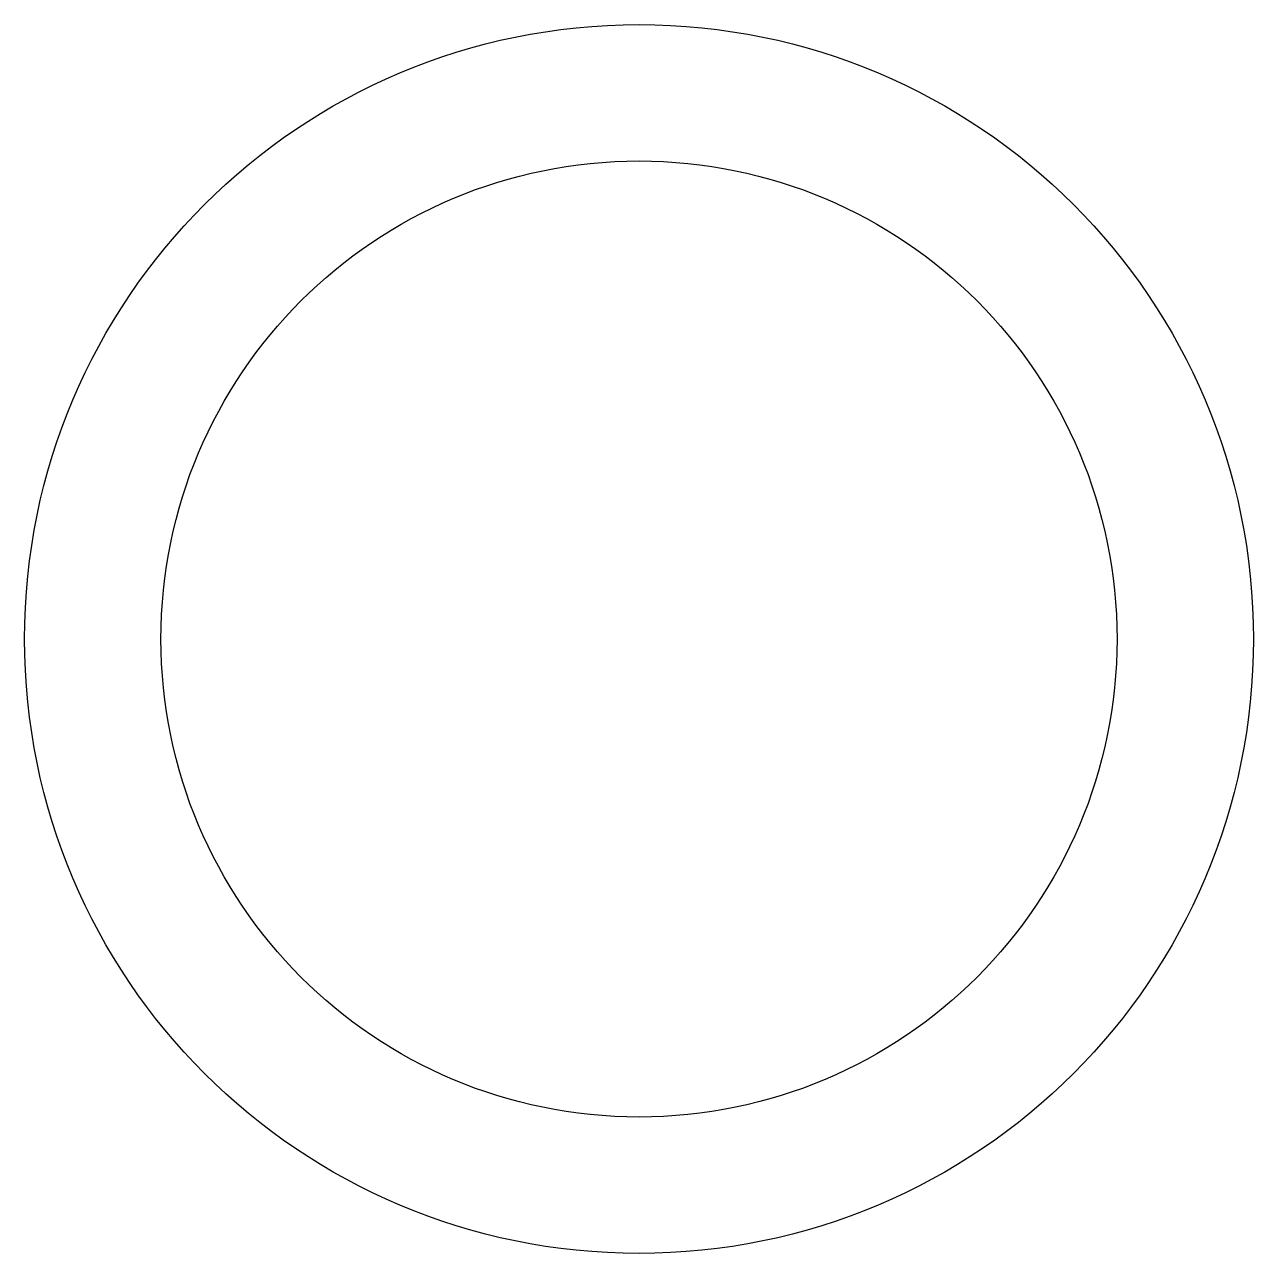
# Model space of a CAD drawing. Header units: millimetres. Extents: x 0 to 4.32, y 0 to 4.32.
import ezdxf

# ---------------------------------------------------------------- set-up
doc = ezdxf.new("R2010")
doc.units = ezdxf.units.MM
doc.layers.get('0').update_dxf_attribs({"lineweight": 25, "true_color": 0xffffff})

msp = doc.modelspace()

# ---------------------------------------------------------------- linework, layer by layer
for radius in [2.162, 1.6821]:
    msp.add_circle((2.1624, 2.162), radius)

doc.saveas('drawing.dxf')
